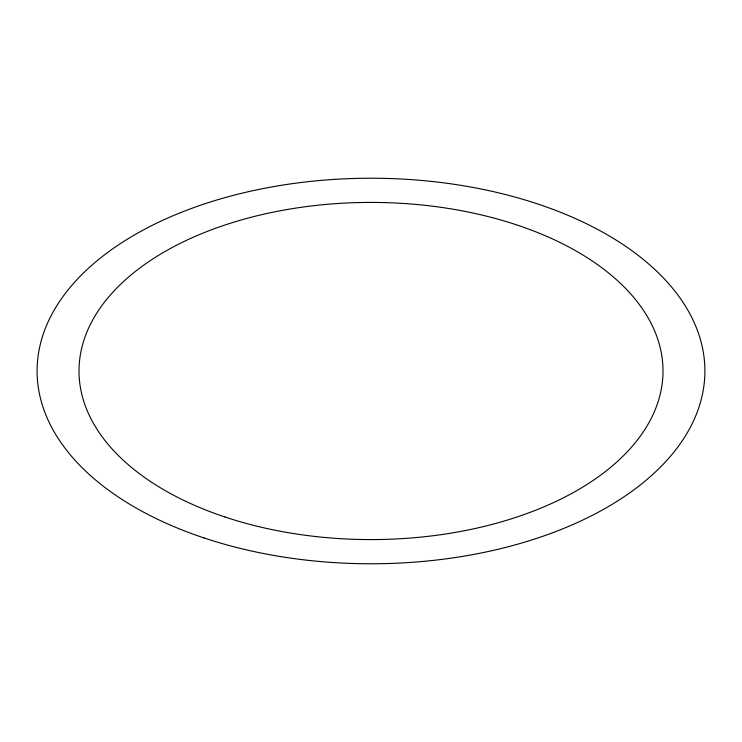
<?xml version="1.0" encoding="UTF-8"?>
<svg xmlns="http://www.w3.org/2000/svg" width="742" height="742" viewBox="0 0 742 742"><rect width="100%" height="100%" fill="white"/><g stroke="black" fill="none" stroke-linecap="round" stroke-linejoin="round"><path stroke-width="1.11" d="M204.05 537.95A333.9 192.772 0 0 0 704.9 371A333.9 192.772 0 0 0 204.05 204.05A333.9 192.772 0 0 0 204.05 537.95M224.993 516.998A292.005 168.592 0 0 0 663.005 371A292.005 168.592 0 0 0 224.993 225.002A292.005 168.592 0 0 0 224.993 516.998"/></g></svg>
